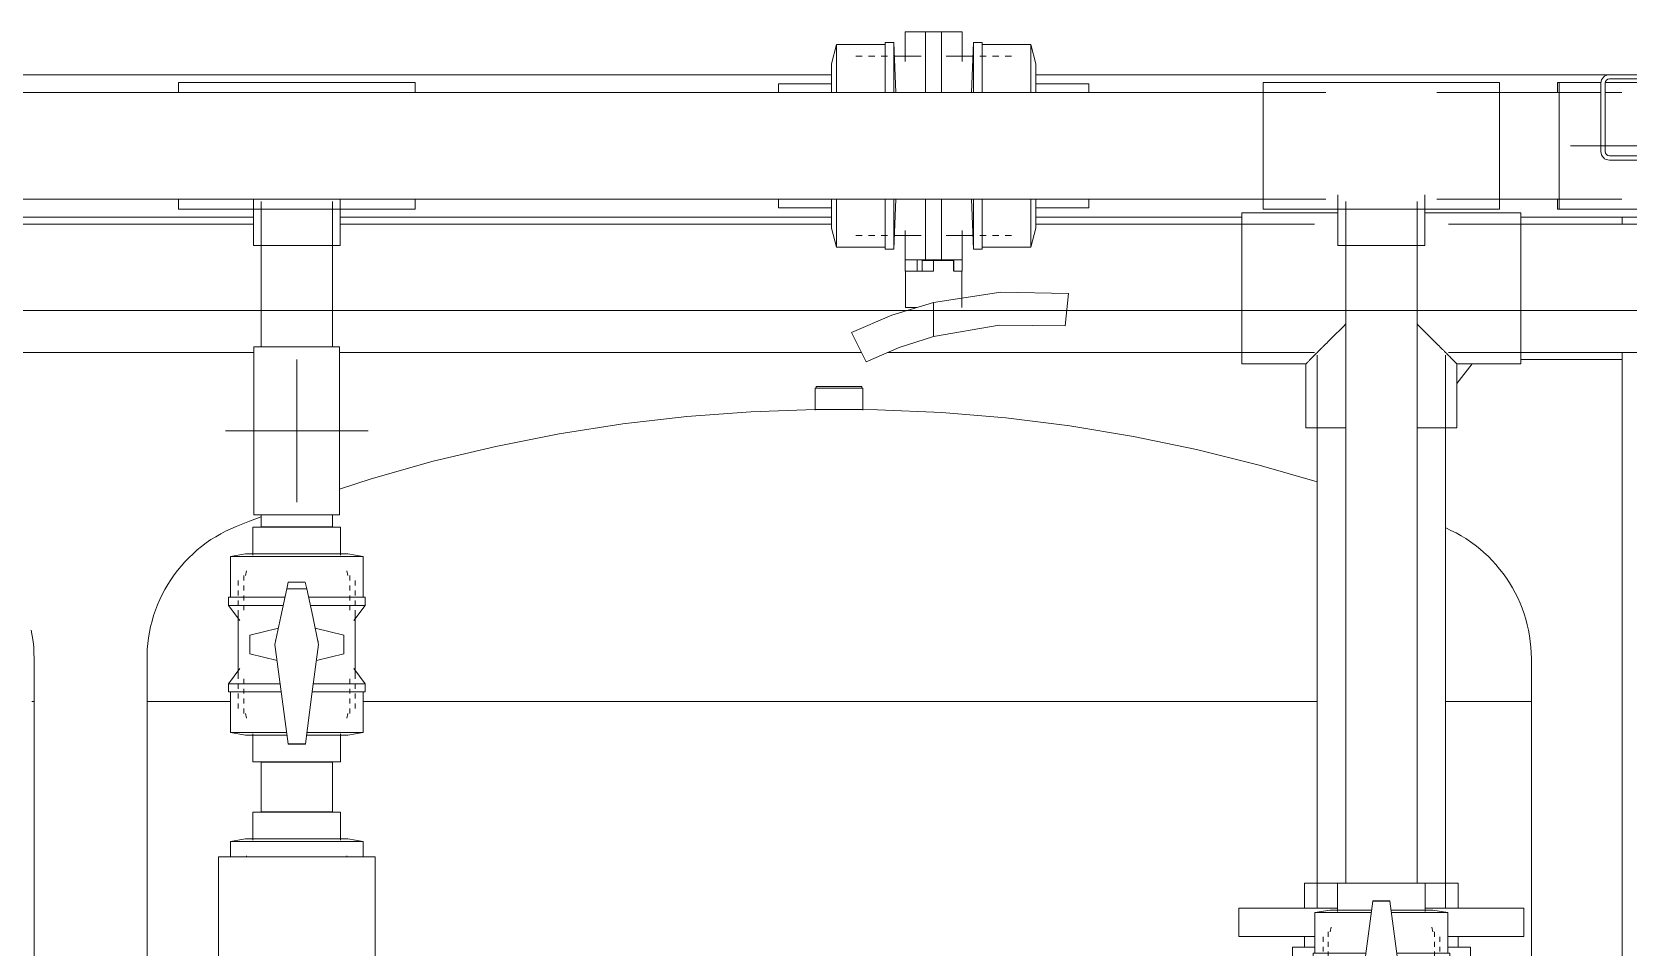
# Model space of a CAD drawing. Header units: millimetres. Extents: x -4001 to 3774, y -595 to 3523.
# Drawn here: x -2450 to -1329, y 2338 to 2980 of the extents above; entities that cross this region are included whole.
import ezdxf

# ---------------------------------------------------------------- set-up
doc = ezdxf.new("R2010")
doc.units = ezdxf.units.MM
for name, color, linetype, lineweight in [('A-_ANOTSYBL_E', 7, 'Continuous', 9), ('A_--------_E-', 8, 'Continuous', 9), ('M-_EQPT----_E', 7, 'Continuous', 9), ('M-_WATR----_E', 5, 'Continuous', 9), ('S-_STRL----_A', 7, 'Continuous', 9)]:
    doc.layers.add(name, color=color, linetype=linetype, lineweight=lineweight)

# ---------------------------------------------------------------- blocks, each defined once
blk = doc.blocks.new('PNS-0100 MAIN FRAME - ASY PNS-0100 MAIN FRAME_iam-651195-Разрез 3')
at = {"layer": 'A_--------_E-'}
for p, q in [((-1888.4, 2950), (-3533.2, 2950)), ((-1342.1, 2950), (-1744.8, 2950)), ((-2456.1, 2850), (-2294.2, 2850)), ((-2233.2, 2850), (-1888.4, 2850)), ((-1744.8, 2850), (-1600.2, 2850)), ((-1404.2, 2850), (-1264.5, 2850)), ((-1333.2, 2850), (-1333.2, 2845)), ((-1333.2, 2850), (-1327.2, 2850)), ((-1449.2, 2733.1), (-1438.5, 2747)), ((-1333.2, 2750), (-1404.2, 2750)), ((-1333.2, 2755), (-1333.2, 325.1))]:
    blk.add_line(p, q, dxfattribs=at)
at = {"layer": 'S-_STRL----_A'}
for p, q in [((-1294.1, 2950), (-1342.1, 2950)), ((-1348.1, 2944), (-1348.1, 2896)), ((-1345.1, 2896), (-1345.1, 2944)), ((-1342.1, 2947), (-1294.1, 2947)), ((-1294.1, 2893), (-1342.1, 2893)), ((-1342.1, 2890), (-1294.1, 2890))]:
    blk.add_line(p, q, dxfattribs=at)
for centre, radius, start, end in [((-1342.1, 2944), 6, 90, 180), ((-1342.1, 2944), 3, 90, 180), ((-1342.1, 2896), 6, 180, 270), ((-1342.1, 2896), 3, 180, 270)]:
    blk.add_arc(centre, radius, start, end, dxfattribs=at)
blk = doc.blocks.new('PNS-0100 MAIN FRAME - Standard-550811-Разрез 3')
blk.add_blockref('PNS-0100 MAIN FRAME - ASY PNS-0100 MAIN FRAME_iam-651195-Разрез 3', (0, 0))
blk = doc.blocks.new('PNS-Filter column D1000 _Left side_ - ASY PNS-Filter column D1000_iam-892261-Разрез 3')
at = {"layer": 'A_--------_E-'}
for p, q in [((-2448.2, 2540.1), (-2448.2, 2510.1)), ((-2449.7, 2510.1), (-2448.2, 2510.1)), ((-2448.2, 2510.1), (-2448.2, 1014.4)), ((-2448.2, 1014.4), (-2448.2, 2510.1))]:
    blk.add_line(p, q, dxfattribs=at)
at = {"layer": 'A_--------_E-', "flags": 128}
blk.add_lwpolyline([(-2448.2, 2540.1), (-2448.3, 2544.1), (-2448.5, 2548.1), (-2448.9, 2552.1), (-2449.5, 2556.1), (-2450.2, 2560)], dxfattribs=at)
blk = doc.blocks.new('PNS-Filter column D1000 _Left side_ - Standard-896179-Разрез 3')
blk.add_blockref('PNS-Filter column D1000 _Left side_ - ASY PNS-Filter column D1000_iam-892261-Разрез 3', (0, 0))
blk = doc.blocks.new('PNS-Filter column D1000 _Left side_ - ASY PNS-Filter column D1000_iam-V2-Разрез 3')
at = {"layer": 'A_--------_E-'}
for p, q in [((-1899.7, 2714.6), (-1899.7, 2730)), ((-1899.7, 2730), (-1882.9, 2730)), ((-1882.9, 2730), (-1866.2, 2730)), ((-1866.2, 2730), (-1866.2, 2714.6)), ((-1882.9, 2715), (-1899.7, 2715)), ((-1866.2, 2715), (-1882.9, 2715)), ((-2368.9, 2510.1), (-2368.9, 2540.1)), ((-1396.9, 2540.1), (-1396.9, 2510.1)), ((-2368.9, 610.1), (-2368.9, 2510.1)), ((-2368.9, 2510.1), (-2367.4, 2510.1)), ((-2368.9, 2510.1), (-2368.9, 2510.1)), ((-2367.3, 2510.1), (-2366, 2510.1)), ((-2366, 2510.1), (-2362.7, 2510.1)), ((-2362.6, 2510.1), (-2360, 2510.1)), ((-2360, 2510.1), (-2355.1, 2510.1)), ((-2355.1, 2510.1), (-2350.8, 2510.1)), ((-2350.8, 2510.1), (-2344.5, 2510.1)), ((-2344.5, 2510.1), (-2338.8, 2510.1)), ((-2338.8, 2510.1), (-2330.9, 2510.1)), ((-2330.9, 2510.1), (-2323.8, 2510.1)), ((-2323.8, 2510.1), (-2314.5, 2510.1)), ((-2314.5, 2510.1), (-2310.5, 2510.1)), ((-2217.1, 2510.1), (-2209.6, 2510.1)), ((-2209.6, 2510.1), (-2194.3, 2510.1)), ((-2194.3, 2510.1), (-2179.9, 2510.1)), ((-2179.9, 2510.1), (-2163.6, 2510.1)), ((-2163.6, 2510.1), (-2148.3, 2510.1)), ((-2148.3, 2510.1), (-2131.2, 2510.1)), ((-2131.2, 2510.1), (-2115.1, 2510.1)), ((-2115.1, 2510.1), (-2097, 2510.1)), ((-2097.2, 2510.1), (-2080.4, 2510.1)), ((-2080.4, 2510.1), (-2061.9, 2510.1)), ((-2061.9, 2510.1), (-2044.5, 2510.1)), ((-2044.5, 2510.1), (-2025.4, 2510.1)), ((-2025.4, 2510.1), (-2007.5, 2510.1)), ((-2007.5, 2510.1), (-1988, 2510.1)), ((-1988, 2510.1), (-1969.8, 2510.1)), ((-1969.8, 2510.1), (-1949.9, 2510.1)), ((-1949.9, 2510.1), (-1931.5, 2510.1)), ((-1931.5, 2510.1), (-1911.5, 2510.1)), ((-1911.5, 2510.1), (-1892.9, 2510.1)), ((-1892.9, 2510.1), (-1882.9, 2510.1)), ((-1882.9, 2510.1), (-1872.8, 2510.1)), ((-1872.8, 2510.1), (-1854.2, 2510.1)), ((-1854.2, 2510.1), (-1834.2, 2510.1)), ((-1834.2, 2510.1), (-1815.7, 2510.1)), ((-1815.7, 2510.1), (-1795.9, 2510.1)), ((-1795.9, 2510.1), (-1777.7, 2510.1)), ((-1777.7, 2510.1), (-1758.2, 2510.1)), ((-1758.2, 2510.1), (-1740.3, 2510.1)), ((-1740.3, 2510.1), (-1721.2, 2510.1)), ((-1721.2, 2510.1), (-1703.8, 2510.1)), ((-1703.8, 2510.1), (-1685.3, 2510.1)), ((-1685.3, 2510.1), (-1668.5, 2510.1)), ((-1669.2, 2510.1), (-1650.6, 2510.1)), ((-1650.6, 2510.1), (-1634.5, 2510.1)), ((-1634.5, 2510.1), (-1617.3, 2510.1)), ((-1617.3, 2510.1), (-1602.1, 2510.1)), ((-1602.1, 2510.1), (-1585.8, 2510.1)), ((-1585.8, 2510.1), (-1571.4, 2510.1)), ((-1571.4, 2510.1), (-1556.1, 2510.1)), ((-1556.1, 2510.1), (-1547.2, 2510.1)), ((-1457, 2510.1), (-1451.3, 2510.1)), ((-1451.3, 2510.1), (-1442, 2510.1)), ((-1442, 2510.1), (-1434.9, 2510.1)), ((-1434.9, 2510.1), (-1427, 2510.1)), ((-1427, 2510.1), (-1421.3, 2510.1)), ((-1421.3, 2510.1), (-1414.9, 2510.1)), ((-1414.9, 2510.1), (-1410.7, 2510.1)), ((-1410.7, 2510.1), (-1405.8, 2510.1)), ((-1405.8, 2510.1), (-1403.2, 2510.1)), ((-1403.2, 2510.1), (-1399.7, 2510.1)), ((-1399.7, 2510.1), (-1398.5, 2510.1)), ((-1398.4, 2510.1), (-1396.9, 2510.1)), ((-1396.9, 2510.1), (-1396.9, 1014.2)), ((-1396.9, 1014.2), (-1396.9, 2510.1))]:
    blk.add_line(p, q, dxfattribs=at)
at = {"layer": 'A_--------_E-', "flags": 128}
for points in [[(-1899.7, 2715), (-1944.9, 2713.4), (-1990, 2710), (-2034.9, 2704.9), (-2079.6, 2697.9), (-2124, 2689.1), (-2168, 2678.6), (-2211.5, 2666.3), (-2233.7, 2659.1)], [(-1547.2, 2664.1), (-1588.1, 2676), (-1632, 2686.9), (-1676.2, 2696.1), (-1720.9, 2703.4), (-1765.8, 2709), (-1810.8, 2712.8), (-1856, 2714.8), (-1866.2, 2715)], [(-2288.7, 2639.7), (-2296.9, 2636.6), (-2306.4, 2632.8)], [(-2306.4, 2632.8), (-2310.1, 2631.3), (-2313.7, 2629.6), (-2317.2, 2627.7), (-2320.7, 2625.7), (-2324.1, 2623.6), (-2327.4, 2621.3), (-2330.6, 2618.9), (-2333.7, 2616.4), (-2336.6, 2613.7), (-2339.5, 2610.9), (-2342.3, 2608.1), (-2345, 2605.1), (-2347.5, 2602), (-2349.9, 2598.8), (-2352.2, 2595.5), (-2354.3, 2592.1), (-2356.4, 2588.7), (-2358.2, 2585.1), (-2360, 2581.5), (-2361.5, 2577.9), (-2363, 2574.1), (-2364.3, 2570.3), (-2365.4, 2566.5), (-2366.4, 2562.6), (-2367.2, 2558.7), (-2367.9, 2554.8), (-2368.4, 2550.8), (-2368.7, 2546.8), (-2368.9, 2542.8), (-2368.9, 2540.1)], [(-1396.9, 2540.1), (-1397, 2544.1), (-1397.3, 2548.1), (-1397.7, 2552.1), (-1398.2, 2556.1), (-1398.9, 2560), (-1399.8, 2563.9), (-1400.8, 2567.8), (-1402, 2571.6), (-1403.3, 2575.4), (-1404.8, 2579.1), (-1406.5, 2582.7), (-1408.2, 2586.3), (-1410.2, 2589.8), (-1412.2, 2593.2), (-1414.4, 2596.6), (-1416.7, 2599.8), (-1419.2, 2603), (-1421.8, 2606.1), (-1424.5, 2609), (-1427.3, 2611.9), (-1430.2, 2614.6), (-1433.2, 2617.2), (-1436.4, 2619.7), (-1439.6, 2622), (-1442.9, 2624.3), (-1446.3, 2626.4), (-1449.8, 2628.3), (-1453.4, 2630.1), (-1457, 2631.8)]]:
    blk.add_lwpolyline(points, dxfattribs=at)
blk = doc.blocks.new('PNS-Filter column D1000 _Left side_ - Standard-V3-Разрез 3')
at = {"layer": 'M-_EQPT----_E'}
for p, q in [((-1899, 2731), (-1899, 2730)), ((-1883, 2731), (-1899, 2731)), ((-1867, 2731), (-1883, 2731)), ((-1867, 2730), (-1867, 2731))]:
    blk.add_line(p, q, dxfattribs=at)
blk.add_blockref('PNS-Filter column D1000 _Left side_ - ASY PNS-Filter column D1000_iam-V2-Разрез 3', (0, 0))
blk = doc.blocks.new('COMER_TE40_U-PVC тройник равнопроходный - DN16 - DN315 _Grey_-V53-Разрез 3')
at = {"layer": 'M-_WATR----_E', "color": 140, "lineweight": 20}
for p, q in [((-1532.7, 2853), (-1600.2, 2853)), ((-1600.2, 2853), (-1600.2, 2747)), ((-1404.2, 2853), (-1471.7, 2853)), ((-1404.2, 2747), (-1404.2, 2853)), ((-1600.2, 2747), (-1555.2, 2747)), ((-1555.2, 2747), (-1555.2, 2702)), ((-1449.2, 2747), (-1404.2, 2747)), ((-1449.2, 2702), (-1449.2, 2747))]:
    blk.add_line(p, q, dxfattribs=at)
for major_axis, start_param, end_param in [((53, 0), 3.141593, 4.219512), ((-53, 0), 2.063674, 3.141593)]:
    blk.add_ellipse((-1502.2, 2702), major_axis=major_axis, ratio=0.000025, start_param=start_param, end_param=end_param, dxfattribs=at)
for points, knots in [([(-1555.2, 2747), (-1555.2, 2747), (-1554.6, 2747.6), (-1552.9, 2749.3), (-1551.7, 2750.5), (-1550.7, 2751.5), (-1549.7, 2752.6), (-1548.5, 2753.8), (-1547.2, 2755), (-1545.8, 2756.4), (-1544.4, 2757.8), (-1542.4, 2759.8), (-1537.1, 2765.1), (-1531.7, 2770.5), (-1527.2, 2775)], [0, 0, 0, 0, 0.1111111, 0.1666667, 0.1944444, 0.2222222, 0.25, 0.2777778, 0.3055556, 0.3333333, 0.3611111, 0.3888889, 0.4444444, 0.642536, 0.642536, 0.642536, 0.642536]), ([(-1477.2, 2775), (-1475.2, 2773), (-1472.1, 2769.9), (-1468, 2765.8), (-1464.6, 2762.4), (-1462, 2759.8), (-1460, 2757.8), (-1458.6, 2756.4), (-1457.2, 2755), (-1456, 2753.8), (-1454.8, 2752.6), (-1453.7, 2751.5), (-1452.7, 2750.5), (-1451.5, 2749.3), (-1449.8, 2747.6), (-1449.2, 2747), (-1449.2, 2747)], [0.357464, 0.357464, 0.357464, 0.357464, 0.4444444, 0.5, 0.5555556, 0.6111111, 0.6388889, 0.6666667, 0.6944444, 0.7222222, 0.75, 0.7777778, 0.8055556, 0.8333333, 0.8888889, 1, 1, 1, 1])]:
    blk.add_open_spline(points, degree=3, knots=knots, dxfattribs=at)
blk = doc.blocks.new('COMER_ST10_U-PVC бурт под фланец с гладкой поверхностью red - DN20 - DN225-V61-Разрез 3')
at = {"layer": 'M-_WATR----_E', "lineweight": 20}
for p, q in [((-1556.2, 2382.5), (-1556.2, 2365)), ((-1448.2, 2365), (-1448.2, 2382.5)), ((-1556.2, 2345), (-1556.2, 2337.5)), ((-1448.2, 2337.5), (-1448.2, 2345)), ((-1564.7, 2337.5), (-1564.7, 2326.5)), ((-1439.7, 2326.5), (-1439.7, 2337.5))]:
    blk.add_line(p, q, dxfattribs=at)
for centre, major_axis, start_param, end_param in [((-1502.2, 2382.5), (-54, 0), 0, 1.087401), ((-1502.2, 2382.5), (54, 0), 5.195784, 6.283185), ((-1502.2, 2337.5), (-62.5, 0), 0, 0.720667), ((-1502.2, 2337.5), (62.5, 0), 5.562518, 6.283185), ((-1502.2, 2326.5), (62.5, 0), 3.141593, 3.846122), ((-1502.2, 2326.5), (-62.5, 0), 2.437063, 3.141593)]:
    blk.add_ellipse(centre, major_axis=major_axis, ratio=0.000025, start_param=start_param, end_param=end_param, dxfattribs=at)
blk = doc.blocks.new('COMER_BR00_U-PVC свободный фланец red - DN15 - DN200-V63-Разрез 3')
at = {"layer": 'M-_WATR----_E', "lineweight": 20}
for p, q in [((-1602.2, 2365), (-1602.2, 2345)), ((-1402.2, 2345), (-1402.2, 2365))]:
    blk.add_line(p, q, dxfattribs=at)
for centre, start_param, end_param in [((-1502.2, 2365), 3.141593, 4.397204), ((-1502.2, 2365), 5.027574, 6.283185), ((-1502.2, 2345), 3.141593, 4.225154), ((-1502.2, 2345), 5.199624, 6.283185)]:
    blk.add_ellipse(centre, major_axis=(100, 0), ratio=0.000025, start_param=start_param, end_param=end_param, dxfattribs=at)
blk = doc.blocks.new('Тройник клеевой - d 20-315 мм-V72-Разрез 3')
at = {"layer": 'M-_WATR----_E', "color": 136, "lineweight": 20}
for p, q in [((-2302.7, 2944.5), (-2346.7, 2944.5)), ((-2346.7, 2944.5), (-2346.7, 2937.7)), ((-2263.7, 2944.5), (-2302.7, 2944.5)), ((-2224.7, 2944.5), (-2263.7, 2944.5)), ((-2180.7, 2944.5), (-2224.7, 2944.5)), ((-2180.7, 2937.7), (-2180.7, 2944.5)), ((-2346.7, 2862.3), (-2346.7, 2855.5)), ((-2294.2, 2862.5), (-2294.2, 2861)), ((-2294.2, 2861), (-2294.2, 2830)), ((-2233.2, 2861), (-2233.2, 2862.5)), ((-2233.2, 2830), (-2233.2, 2861)), ((-2180.7, 2855.5), (-2180.7, 2862.3)), ((-2346.7, 2855.5), (-2302.7, 2855.5)), ((-2302.7, 2855.5), (-2263.7, 2855.5)), ((-2263.7, 2855.5), (-2224.7, 2855.5)), ((-2224.7, 2855.5), (-2180.7, 2855.5)), ((-2294.2, 2830), (-2233.2, 2830))]:
    blk.add_line(p, q, dxfattribs=at)
blk = doc.blocks.new('COMER_EL50_U-PVC отвод 90 - DN16-DN315 _Grey_-V70-Разрез 3')
at = {"layer": 'M-_WATR----_E', "color": 136, "lineweight": 20}
for p, q in [((-3345, 2759), (-3345, 2730.8)), ((-3315, 2759), (-3345, 2759)), ((-3285, 2759), (-3315, 2759)), ((-3285, 2730.8), (-3285, 2759))]:
    blk.add_line(p, q, dxfattribs=at)
at = {"layer": 'M-_WATR----_E', "color": 136, "lineweight": 20, "flags": 128}
for points in [[(-3345, 2730.8), (-3345, 2729.6), (-3345, 2728.3), (-3345, 2727.1), (-3345, 2725.9), (-3345, 2724.7), (-3345, 2723.5), (-3345, 2722.3), (-3345, 2721.1), (-3345, 2720), (-3345, 2718.8), (-3345, 2717.7), (-3345, 2716.6), (-3345, 2715.5), (-3345, 2714.4), (-3345, 2713.4), (-3345, 2712.4), (-3345, 2711.4), (-3345, 2710.5), (-3345, 2709.6), (-3345, 2708.7), (-3345, 2707.9), (-3345, 2707.1), (-3345, 2706.3), (-3345, 2705.6), (-3345, 2704.9), (-3345, 2704.2), (-3345, 2703.6), (-3345, 2703.1), (-3345, 2702.6), (-3345, 2702.1), (-3345, 2701.7), (-3345, 2701.3), (-3345, 2701), (-3345, 2700.7), (-3345, 2700.4), (-3345, 2700.3), (-3345, 2700.1), (-3345, 2700), (-3345, 2700), (-3345, 2700)], [(-3285, 2700), (-3285, 2700), (-3285, 2700.1), (-3285, 2700.2), (-3285, 2700.4), (-3285, 2700.6), (-3285, 2700.9), (-3285, 2701.2), (-3285, 2701.6), (-3285, 2702), (-3285, 2702.4), (-3285, 2702.9), (-3285, 2703.5), (-3285, 2704.1), (-3285, 2704.7), (-3285, 2705.4), (-3285, 2706.1), (-3285, 2706.9), (-3285, 2707.6), (-3285, 2708.5), (-3285, 2709.3), (-3285, 2710.2), (-3285, 2711.2), (-3285, 2712.1), (-3285, 2713.1), (-3285, 2714.2), (-3285, 2715.2), (-3285, 2716.3), (-3285, 2717.4), (-3285, 2718.5), (-3285, 2719.6), (-3285, 2720.8), (-3285, 2722), (-3285, 2723.2), (-3285, 2724.4), (-3285, 2725.6), (-3285, 2726.8), (-3285, 2728), (-3285, 2729.2), (-3285, 2730.5), (-3285, 2730.8)]]:
    blk.add_lwpolyline(points, dxfattribs=at)
blk = doc.blocks.new('COMER_EL50_U-PVC отвод 90 - DN16-DN315 _Grey_-V71-Разрез 3')
at = {"layer": 'M-_WATR----_E', "color": 136, "lineweight": 20}
for p, q in [((-3345, 2669.2), (-3345, 2641)), ((-3285, 2641), (-3285, 2669.2)), ((-3345, 2641), (-3315, 2641)), ((-3315, 2641), (-3285, 2641))]:
    blk.add_line(p, q, dxfattribs=at)
at = {"layer": 'M-_WATR----_E', "color": 136, "lineweight": 20, "flags": 128}
for points in [[(-3345, 2669.2), (-3345, 2670.4), (-3345, 2671.7), (-3345, 2672.9), (-3345, 2674.1), (-3345, 2675.3), (-3345, 2676.5), (-3345, 2677.7), (-3345, 2678.9), (-3345, 2680.1), (-3345, 2681.2), (-3345, 2682.3), (-3345, 2683.4), (-3345, 2684.5), (-3345, 2685.6), (-3345, 2686.6), (-3345, 2687.6), (-3345, 2688.6), (-3345, 2689.5), (-3345, 2690.4), (-3345, 2691.3), (-3345, 2692.1), (-3345, 2692.9), (-3345, 2693.7), (-3345, 2694.4), (-3345, 2695.1), (-3345, 2695.8), (-3345, 2696.4), (-3345, 2696.9), (-3345, 2697.4), (-3345, 2697.9), (-3345, 2698.3), (-3345, 2698.7), (-3345, 2699), (-3345, 2699.3), (-3345, 2699.6), (-3345, 2699.7), (-3345, 2699.9), (-3345, 2700)], [(-3285, 2699.9), (-3285, 2699.8), (-3285, 2699.6), (-3285, 2699.4), (-3285, 2699.1), (-3285, 2698.8), (-3285, 2698.4), (-3285, 2698), (-3285, 2697.6), (-3285, 2697.1), (-3285, 2696.5), (-3285, 2695.9), (-3285, 2695.3), (-3285, 2694.6), (-3285, 2693.9), (-3285, 2693.1), (-3285, 2692.4), (-3285, 2691.5), (-3285, 2690.7), (-3285, 2689.8), (-3285, 2688.8), (-3285, 2687.9), (-3285, 2686.9), (-3285, 2685.8), (-3285, 2684.8), (-3285, 2683.7), (-3285, 2682.6), (-3285, 2681.5), (-3285, 2680.4), (-3285, 2679.2), (-3285, 2678), (-3285, 2676.8), (-3285, 2675.6), (-3285, 2674.4), (-3285, 2673.2), (-3285, 2672), (-3285, 2670.8), (-3285, 2669.5), (-3285, 2669.2)]]:
    blk.add_lwpolyline(points, dxfattribs=at)
blk = doc.blocks.new('COMER_industrial series - BVI10050-V73-Разрез 3')
at = {"layer": 'M-_WATR----_E', "color": 136, "lineweight": 20}
for p, q in [((-3345.8, 2632.4), (-3345.8, 2612.7)), ((-3345.8, 2632.4), (-3284.2, 2632.4)), ((-3284.2, 2612.7), (-3284.2, 2632.4)), ((-3351, 2613.6), (-3361.6, 2611.8)), ((-3361.6, 2611.8), (-3361.6, 2583.3)), ((-3268.3, 2611.8), (-3361.6, 2611.8)), ((-3279, 2613.6), (-3351, 2613.6)), ((-3268.3, 2611.8), (-3279, 2613.6)), ((-3268.3, 2583.3), (-3268.3, 2611.8)), ((-3350.2, 2601.7), (-3351, 2598.4)), ((-3279, 2598.4), (-3279.7, 2601.7)), ((-3356, 2594.9), (-3356, 2591.4)), ((-3352.2, 2598.4), (-3352.2, 2594.9)), ((-3352.2, 2591.4), (-3352.2, 2587.9)), ((-3322, 2589), (-3321, 2593.8)), ((-3322, 2589), (-3307.9, 2589)), ((-3309, 2593.8), (-3321, 2593.8)), ((-3309, 2593.8), (-3307.9, 2589)), ((-3277.7, 2594.9), (-3277.7, 2598.4)), ((-3277.7, 2587.9), (-3277.7, 2591.4)), ((-3274, 2591.4), (-3274, 2594.9)), ((-3363, 2583.3), (-3363, 2577.5)), ((-3323.2, 2583.3), (-3363, 2583.3)), ((-3356, 2587.9), (-3356, 2584.5)), ((-3356, 2581), (-3356, 2577.5)), ((-3352.2, 2584.5), (-3352.2, 2581)), ((-3267, 2583.3), (-3306.7, 2583.3)), ((-3277.7, 2581), (-3277.7, 2584.5)), ((-3274, 2584.5), (-3274, 2587.9)), ((-3274, 2577.5), (-3274, 2581)), ((-3267, 2577.5), (-3267, 2583.3)), ((-3363, 2577.5), (-3355, 2566.8)), ((-3324.5, 2577.5), (-3363, 2577.5)), ((-3356, 2574), (-3356, 2526)), ((-3352.2, 2577.5), (-3352.2, 2574)), ((-3267, 2577.5), (-3305.5, 2577.5)), ((-3277.7, 2574), (-3277.7, 2577.5)), ((-3275, 2566.8), (-3267, 2577.5)), ((-3274, 2526), (-3274, 2574)), ((-3327.9, 2561.5), (-3348, 2556.6)), ((-3348, 2556.6), (-3348, 2543.4)), ((-3282, 2556.6), (-3302, 2561.5)), ((-3282, 2543.4), (-3282, 2556.6)), ((-3355, 2533.2), (-3363, 2522.5)), ((-3348, 2543.4), (-3328.8, 2538.8)), ((-3301.1, 2538.8), (-3282, 2543.4)), ((-3267, 2522.5), (-3275, 2533.2)), ((-3363, 2522.5), (-3363, 2516.7)), ((-3363, 2522.5), (-3326.7, 2522.5)), ((-3356, 2522.5), (-3356, 2519)), ((-3352.2, 2526), (-3352.2, 2522.5)), ((-3303.2, 2522.5), (-3267, 2522.5)), ((-3277.7, 2522.5), (-3277.7, 2526)), ((-3274, 2519), (-3274, 2522.5)), ((-3267, 2516.7), (-3267, 2522.5)), ((-3363, 2516.7), (-3325.9, 2516.7)), ((-3361.6, 2516.7), (-3361.6, 2488.2)), ((-3356, 2515.5), (-3356, 2512.1)), ((-3352.2, 2519), (-3352.2, 2515.5)), ((-3352.2, 2512.1), (-3352.2, 2508.6)), ((-3304, 2516.7), (-3267, 2516.7)), ((-3277.7, 2515.5), (-3277.7, 2519)), ((-3277.7, 2508.6), (-3277.7, 2512.1)), ((-3274, 2512.1), (-3274, 2515.5)), ((-3268.3, 2488.2), (-3268.3, 2516.7)), ((-3356, 2508.6), (-3356, 2505.1)), ((-3352.2, 2505.1), (-3352.2, 2501.6)), ((-3351, 2501.6), (-3350.2, 2498.3)), ((-3279.7, 2498.3), (-3279, 2501.6)), ((-3277.7, 2501.6), (-3277.7, 2505.1)), ((-3274, 2505.1), (-3274, 2508.6)), ((-3361.6, 2488.2), (-3351, 2486.4)), ((-3361.6, 2488.2), (-3322.1, 2488.2)), ((-3307.8, 2488.2), (-3268.3, 2488.2)), ((-3279, 2486.4), (-3268.3, 2488.2)), ((-3351, 2486.4), (-3321.8, 2486.4)), ((-3345.8, 2487.3), (-3345.8, 2467.6)), ((-3321, 2480), (-3321, 2480.2)), ((-3308.9, 2480.2), (-3321, 2480.2)), ((-3321, 2480), (-3309, 2480)), ((-3308.9, 2480.2), (-3309, 2480)), ((-3308.1, 2486.4), (-3279, 2486.4)), ((-3284.2, 2467.6), (-3284.2, 2487.3)), ((-3284.2, 2467.6), (-3345.8, 2467.6))]:
    blk.add_line(p, q, dxfattribs=at)
at = {"layer": 'M-_WATR----_E', "color": 136, "lineweight": 20, "flags": 128}
for points in [[(-3330.3, 2550), (-3326.1, 2569.6), (-3322, 2589)], [(-3307.9, 2589), (-3303.8, 2569.6), (-3299.6, 2550)], [(-3321, 2480.2), (-3325.6, 2515.2), (-3330.3, 2550)], [(-3299.6, 2550), (-3304.3, 2515.2), (-3308.9, 2480.2)]]:
    blk.add_lwpolyline(points, dxfattribs=at)
at = {"layer": 'M-_WATR----_E', "color": 136, "lineweight": 20}
for start, end in [(162.5293, 170.6489), (9.3511, 17.4707), (7.568, 14.03)]:
    blk.add_arc((-3315, 2550), 15.1, start, end, dxfattribs=at)
blk = doc.blocks.new('COMER_industrial series - BVI10-EL050-V74-Разрез 3')
at = {"layer": 'M-_WATR----_E', "color": 136, "lineweight": 20}
for p, q in [((-3345.8, 2432.4), (-3345.8, 2412.7)), ((-3345.8, 2432.4), (-3284.2, 2432.4)), ((-3284.2, 2412.7), (-3284.2, 2432.4)), ((-3351, 2413.6), (-3361.6, 2411.8)), ((-3361.6, 2411.8), (-3361.6, 2401)), ((-3268.3, 2411.8), (-3361.6, 2411.8)), ((-3279, 2413.6), (-3351, 2413.6)), ((-3268.3, 2411.8), (-3279, 2413.6)), ((-3268.3, 2401), (-3268.3, 2411.8)), ((-3369.9, 2401), (-3369.9, 2220)), ((-3260, 2401), (-3369.9, 2401)), ((-3350.2, 2401.7), (-3350.4, 2401)), ((-3279.5, 2401), (-3279.7, 2401.7)), ((-3260, 2220), (-3260, 2401)), ((-3369.9, 2220), (-3260, 2220))]:
    blk.add_line(p, q, dxfattribs=at)
blk = doc.blocks.new('COMER_industrial series - BVI10050-V87-Разрез 3')
at = {"layer": 'M-_WATR----_E', "color": 142, "lineweight": 20}
for p, q in [((-1533, 2382.4), (-1533, 2362.7)), ((-1533, 2382.4), (-1471.4, 2382.4)), ((-1471.4, 2362.7), (-1471.4, 2382.4)), ((-1508.2, 2369.8), (-1508.2, 2370)), ((-1496.2, 2370), (-1508.2, 2370)), ((-1508.2, 2369.8), (-1496.2, 2369.8)), ((-1496.2, 2370), (-1496.2, 2369.8)), ((-1538.2, 2363.6), (-1548.9, 2361.8)), ((-1548.9, 2361.8), (-1548.9, 2333.3)), ((-1509.3, 2361.8), (-1548.9, 2361.8)), ((-1509.1, 2363.6), (-1538.2, 2363.6)), ((-1466.2, 2363.6), (-1495.3, 2363.6)), ((-1455.6, 2361.8), (-1495.1, 2361.8)), ((-1455.6, 2361.8), (-1466.2, 2363.6)), ((-1455.6, 2333.3), (-1455.6, 2361.8)), ((-1543.2, 2344.9), (-1543.2, 2341.4)), ((-1539.5, 2348.4), (-1539.5, 2344.9)), ((-1537.5, 2351.7), (-1538.2, 2348.4)), ((-1466.2, 2348.4), (-1466.9, 2351.7)), ((-1465, 2344.9), (-1465, 2348.4)), ((-1461.2, 2341.4), (-1461.2, 2344.9)), ((-1550.2, 2333.3), (-1550.2, 2327.5)), ((-1513.1, 2333.3), (-1550.2, 2333.3)), ((-1543.2, 2337.9), (-1543.2, 2334.5)), ((-1539.5, 2341.4), (-1539.5, 2337.9)), ((-1539.5, 2334.5), (-1539.5, 2331)), ((-1454.2, 2333.3), (-1491.3, 2333.3)), ((-1465, 2337.9), (-1465, 2341.4)), ((-1465, 2331), (-1465, 2334.5)), ((-1461.2, 2334.5), (-1461.2, 2337.9)), ((-1454.2, 2327.5), (-1454.2, 2333.3)), ((-1550.2, 2327.5), (-1542.2, 2316.8)), ((-1513.9, 2327.5), (-1550.2, 2327.5)), ((-1543.2, 2331), (-1543.2, 2327.5)), ((-1543.2, 2324), (-1543.2, 2276)), ((-1539.5, 2327.5), (-1539.5, 2324)), ((-1454.2, 2327.5), (-1490.5, 2327.5)), ((-1465, 2324), (-1465, 2327.5)), ((-1462.2, 2316.8), (-1454.2, 2327.5)), ((-1461.2, 2327.5), (-1461.2, 2331)), ((-1461.2, 2276), (-1461.2, 2324)), ((-1516.1, 2311.2), (-1535.2, 2306.6)), ((-1469.2, 2306.6), (-1488.4, 2311.2)), ((-1535.2, 2306.6), (-1535.2, 2293.4)), ((-1469.2, 2293.4), (-1469.2, 2306.6)), ((-1535.2, 2293.4), (-1515.1, 2288.5)), ((-1489.3, 2288.5), (-1469.2, 2293.4)), ((-1542.2, 2283.2), (-1550.2, 2272.5)), ((-1539.5, 2276), (-1539.5, 2272.5)), ((-1465, 2272.5), (-1465, 2276)), ((-1454.2, 2272.5), (-1462.2, 2283.2)), ((-1550.2, 2272.5), (-1550.2, 2266.7)), ((-1550.2, 2272.5), (-1511.7, 2272.5)), ((-1550.2, 2266.7), (-1510.5, 2266.7)), ((-1548.9, 2266.7), (-1548.9, 2238.2)), ((-1543.2, 2272.5), (-1543.2, 2269)), ((-1543.2, 2265.5), (-1543.2, 2262.1)), ((-1539.5, 2269), (-1539.5, 2265.5)), ((-1493.9, 2266.7), (-1454.2, 2266.7)), ((-1492.7, 2272.5), (-1454.2, 2272.5)), ((-1465, 2265.5), (-1465, 2269)), ((-1461.2, 2269), (-1461.2, 2272.5)), ((-1461.2, 2262.1), (-1461.2, 2265.5)), ((-1455.6, 2238.2), (-1455.6, 2266.7)), ((-1454.2, 2266.7), (-1454.2, 2272.5)), ((-1543.2, 2258.6), (-1543.2, 2255.1)), ((-1539.5, 2262.1), (-1539.5, 2258.6)), ((-1539.5, 2255.1), (-1539.5, 2251.6)), ((-1508.2, 2256.2), (-1509.2, 2261)), ((-1495.2, 2261), (-1509.2, 2261)), ((-1508.2, 2256.2), (-1496.2, 2256.2)), ((-1495.2, 2261), (-1496.2, 2256.2)), ((-1465, 2258.6), (-1465, 2262.1)), ((-1465, 2251.6), (-1465, 2255.1)), ((-1461.2, 2255.1), (-1461.2, 2258.6)), ((-1538.2, 2251.6), (-1537.5, 2248.3)), ((-1466.9, 2248.3), (-1466.2, 2251.6)), ((-1548.9, 2238.2), (-1538.2, 2236.4)), ((-1548.9, 2238.2), (-1455.6, 2238.2)), ((-1538.2, 2236.4), (-1466.2, 2236.4)), ((-1533, 2237.3), (-1533, 2217.6)), ((-1471.4, 2217.6), (-1471.4, 2237.3)), ((-1466.2, 2236.4), (-1455.6, 2238.2)), ((-1471.4, 2217.6), (-1533, 2217.6))]:
    blk.add_line(p, q, dxfattribs=at)
at = {"layer": 'M-_WATR----_E', "color": 142, "lineweight": 20, "flags": 128}
for points in [[(-1517.6, 2300), (-1512.9, 2334.8), (-1508.2, 2369.8)], [(-1496.2, 2369.8), (-1491.5, 2334.8), (-1486.9, 2300)], [(-1509.2, 2261), (-1513.4, 2280.4), (-1517.6, 2300)], [(-1486.9, 2300), (-1491, 2280.4), (-1495.2, 2261)]]:
    blk.add_lwpolyline(points, dxfattribs=at)
at = {"layer": 'M-_WATR----_E', "color": 142, "lineweight": 20}
for radius, start, end in [(15.1, 187.568, 194.03), (15.2, 189.3511, 197.2047), (15.1, 342.7953, 350.6489)]:
    blk.add_arc((-1502.2, 2300), radius, start, end, dxfattribs=at)
blk = doc.blocks.new('Тройник клеевой - d 20-315 мм-V89-Разрез 3')
at = {"layer": 'M-_WATR----_E', "color": 142, "lineweight": 20}
for p, q in [((-1541.2, 2944.5), (-1585.2, 2944.5)), ((-1585.2, 2944.5), (-1585.2, 2855.5)), ((-1502.2, 2944.5), (-1541.2, 2944.5)), ((-1463.2, 2944.5), (-1502.2, 2944.5)), ((-1419.2, 2944.5), (-1463.2, 2944.5)), ((-1419.2, 2855.5), (-1419.2, 2944.5)), ((-1532.7, 2865.7), (-1532.7, 2861)), ((-1532.7, 2861), (-1532.7, 2830)), ((-1471.7, 2861), (-1471.7, 2865.7)), ((-1471.7, 2830), (-1471.7, 2861)), ((-1585.2, 2855.5), (-1541.2, 2855.5)), ((-1541.2, 2855.5), (-1502.2, 2855.5)), ((-1502.2, 2855.5), (-1463.2, 2855.5)), ((-1463.2, 2855.5), (-1419.2, 2855.5))]:
    blk.add_line(p, q, dxfattribs=at)
blk.add_ellipse((-1502.2, 2830), major_axis=(30.5, 0), ratio=0.000031, start_param=0, end_param=3.141593, dxfattribs=at)
blk = doc.blocks.new('Тройник клеевой - d 20-315 мм-953918-Разрез 3')
at = {"layer": 'M-_WATR----_E', "color": 142, "lineweight": 20}
for p, q in [((-1347.9, 2944.5), (-1377.5, 2944.5)), ((-1377.5, 2944.5), (-1377.5, 2900)), ((-1333.5, 2944.5), (-1344.9, 2944.5)), ((-1294.5, 2944.5), (-1333.5, 2944.5)), ((-1291.4, 2944.5), (-1294.5, 2944.5)), ((-1255.5, 2944.5), (-1288.4, 2944.5)), ((-1211.5, 2944.5), (-1255.5, 2944.5)), ((-1211.5, 2900), (-1211.5, 2944.5)), ((-1377.5, 2900), (-1377.5, 2855.5)), ((-1211.5, 2855.5), (-1211.5, 2900)), ((-1377.5, 2855.5), (-1333.5, 2855.5)), ((-1333.5, 2855.5), (-1294.5, 2855.5)), ((-1294.5, 2855.5), (-1255.5, 2855.5)), ((-1255.5, 2855.5), (-1211.5, 2855.5))]:
    blk.add_line(p, q, dxfattribs=at)
blk = doc.blocks.new('COMER_EL50_U-PVC отвод 90 - DN16-DN315 _Grey_-V92-Разрез 3')
at = {"layer": 'M-_WATR----_E', "color": 136, "lineweight": 20}
for p, q in [((-1377.5, 2944.5), (-1378.5, 2944.5)), ((-1378.5, 2944.5), (-1378.5, 2937.7)), ((-1378.5, 2862.3), (-1378.5, 2855.5)), ((-1378.5, 2855.5), (-1377.5, 2855.5))]:
    blk.add_line(p, q, dxfattribs=at)
blk = doc.blocks.new('COMER_industrial series - BVI10075-336251-Разрез 3')
at = {"layer": 'M-_WATR----_E', "color": 136, "lineweight": 20}
for p, q in [((-1884.8, 2971.1), (-1888.4, 2957.7)), ((-1850.6, 2971.1), (-1884.8, 2971.1)), ((-1884.8, 2971.1), (-1884.8, 2937.6)), ((-1844.6, 2972.5), (-1850.6, 2972.5)), ((-1850.6, 2972.5), (-1850.6, 2937.6)), ((-1843.2, 2937.5), (-1844.6, 2972.5)), ((-1844.6, 2972.5), (-1844.6, 2937.6)), ((-1836.7, 2980), (-1836.7, 2963)), ((-1836.6, 2980), (-1836.6, 2959.3)), ((-1833.9, 2980), (-1836.6, 2980)), ((-1833.8, 2980), (-1822.2, 2980)), ((-1822.2, 2980), (-1811, 2980)), ((-1822.2, 2980), (-1822.2, 2937.5)), ((-1811, 2980), (-1799.3, 2980)), ((-1811, 2937.5), (-1811, 2980)), ((-1796.6, 2980), (-1799.3, 2980)), ((-1796.6, 2959.3), (-1796.6, 2980)), ((-1796.5, 2980), (-1796.5, 2963)), ((-1788.6, 2972.5), (-1790, 2937.5)), ((-1782.6, 2972.5), (-1788.6, 2972.5)), ((-1788.6, 2937.6), (-1788.6, 2972.5)), ((-1782.6, 2937.6), (-1782.6, 2972.5)), ((-1748.4, 2971.1), (-1782.6, 2971.1)), ((-1744.8, 2957.7), (-1748.4, 2971.1)), ((-1748.4, 2937.6), (-1748.4, 2971.1)), ((-1866.7, 2963), (-1871.2, 2963)), ((-1857.9, 2963), (-1862.3, 2963)), ((-1849, 2963), (-1853.4, 2963)), ((-1825.4, 2963), (-1844.6, 2963)), ((-1788.6, 2963), (-1807.8, 2963)), ((-1779.7, 2963), (-1784.2, 2963)), ((-1770.9, 2963), (-1775.3, 2963)), ((-1762, 2963), (-1766.4, 2963)), ((-1888.4, 2957.7), (-1888.4, 2937.6)), ((-1744.8, 2937.6), (-1744.8, 2957.7)), ((-1888.4, 2943.5), (-1925.6, 2943.5)), ((-1925.6, 2937.7), (-1925.6, 2943.5)), ((-1707.6, 2943.5), (-1744.8, 2943.5)), ((-1707.6, 2943.5), (-1707.6, 2937.7)), ((-1925.6, 2856.5), (-1925.6, 2862.3)), ((-1888.4, 2862.4), (-1888.4, 2842.3)), ((-1884.8, 2862.4), (-1884.8, 2828.8)), ((-1850.6, 2862.4), (-1850.6, 2827.5)), ((-1844.6, 2827.5), (-1843.2, 2862.5)), ((-1844.6, 2862.4), (-1844.6, 2827.5)), ((-1822.2, 2862.5), (-1822.2, 2820)), ((-1811, 2820), (-1811, 2862.5)), ((-1790, 2862.5), (-1788.6, 2827.5)), ((-1788.6, 2827.5), (-1788.6, 2862.4)), ((-1782.6, 2827.5), (-1782.6, 2862.4)), ((-1748.4, 2828.8), (-1748.4, 2862.4)), ((-1744.8, 2842.3), (-1744.8, 2862.4)), ((-1707.6, 2862.3), (-1707.6, 2856.5)), ((-1925.6, 2856.5), (-1888.4, 2856.5)), ((-1744.8, 2856.5), (-1707.6, 2856.5)), ((-1888.4, 2842.3), (-1884.8, 2828.8)), ((-1871.2, 2837), (-1866.7, 2837)), ((-1862.3, 2837), (-1857.9, 2837)), ((-1853.4, 2837), (-1849, 2837)), ((-1844.6, 2837), (-1825.4, 2837)), ((-1836.7, 2837), (-1836.7, 2820)), ((-1836.6, 2840.7), (-1836.6, 2820)), ((-1807.8, 2837), (-1788.6, 2837)), ((-1796.6, 2820), (-1796.6, 2840.7)), ((-1796.5, 2837), (-1796.5, 2820)), ((-1784.2, 2837), (-1779.7, 2837)), ((-1775.3, 2837), (-1770.9, 2837)), ((-1766.4, 2837), (-1762, 2837)), ((-1748.4, 2828.8), (-1744.8, 2842.3)), ((-1884.8, 2828.8), (-1850.6, 2828.8)), ((-1850.6, 2827.5), (-1844.6, 2827.5)), ((-1788.6, 2827.5), (-1782.6, 2827.5)), ((-1782.6, 2828.8), (-1748.4, 2828.8)), ((-1836.6, 2820), (-1833.9, 2820)), ((-1836.6, 2812), (-1836.6, 2820)), ((-1822.2, 2820), (-1833.8, 2820)), ((-1828.1, 2820), (-1828.1, 2812)), ((-1824.7, 2820), (-1824.7, 2812)), ((-1824.7, 2819.5), (-1816.6, 2819.5)), ((-1811, 2820), (-1822.2, 2820)), ((-1802.6, 2819.5), (-1816.6, 2819.5)), ((-1816.6, 2819.5), (-1816.6, 2812)), ((-1799.3, 2820), (-1811, 2820)), ((-1808.5, 2820), (-1808.5, 2819.5)), ((-1802.6, 2812), (-1802.6, 2819.5)), ((-1802.4, 2820), (-1802.4, 2812)), ((-1799.3, 2820), (-1796.6, 2820)), ((-1796.6, 2820), (-1799.3, 2820)), ((-1796.6, 2812), (-1796.6, 2820)), ((-1796.6, 2812), (-1796.6, 2820)), ((-1836.4, 2812), (-1836.4, 2786.5)), ((-1816.6, 2812), (-1836.4, 2812)), ((-1802.4, 2812), (-1796.6, 2812)), ((-1796.8, 2786.5), (-1796.8, 2812)), ((-1724.2, 2773.6), (-1721.9, 2796.5)), ((-1836.4, 2786.5), (-1828.2, 2786.5)), ((-1816.6, 2766.2), (-1816.6, 2790)), ((-1874.2, 2769), (-1864, 2748.4))]:
    blk.add_line(p, q, dxfattribs=at)
at = {"layer": 'M-_WATR----_E', "color": 136, "lineweight": 20, "flags": 128}
for points in [[(-1721.9, 2796.5), (-1769.5, 2797.3), (-1816.6, 2790)], [(-1816.6, 2790), (-1846, 2781.1), (-1874.2, 2769)], [(-1816.6, 2766.2), (-1770.7, 2774.1), (-1724.2, 2773.6)], [(-1864, 2748.4), (-1840.7, 2758.5), (-1816.6, 2766.2)]]:
    blk.add_lwpolyline(points, dxfattribs=at)

msp = doc.modelspace()

# ---------------------------------------------------------------- linework, layer by layer
at = {"layer": 'A-_ANOTSYBL_E'}
msp.add_line((3589.4, 2784.5), (-3842.4, 2784.5), dxfattribs=at)
at = {"layer": 'M-_WATR----_E', "color": 142, "lineweight": 20}
for p, q in [((-1541.2, 2937.5), (-2516.1, 2937.5)), ((-1348.1, 2937.5), (-1463.2, 2937.5)), ((-1333.5, 2937.5), (-1345.1, 2937.5)), ((-2516.1, 2862.5), (-1541.2, 2862.5)), ((-1527.2, 2861), (-1527.2, 2382.5)), ((-1477.2, 2382.5), (-1477.2, 2861)), ((-1463.2, 2862.5), (-1333.5, 2862.5)), ((-1527.2, 2382.5), (-1477.2, 2382.5))]:
    msp.add_line(p, q, dxfattribs=at)
at = {"layer": 'M-_WATR----_E', "color": 136, "lineweight": 20}
for p, q in [((-1369.5, 2900), (-1219.5, 2900)), ((-2288.7, 2861), (-2288.7, 2759)), ((-2238.7, 2759), (-2238.7, 2861)), ((-2263.7, 2650), (-2263.7, 2750)), ((-2313.7, 2700), (-2213.7, 2700)), ((-2288.7, 2641), (-2288.7, 2632.5)), ((-2238.7, 2632.5), (-2238.7, 2641)), ((-2288.7, 2632.5), (-2238.7, 2632.5)), ((-2288.7, 2467.5), (-2288.7, 2432.5)), ((-2238.7, 2467.5), (-2288.7, 2467.5)), ((-2238.7, 2432.5), (-2238.7, 2467.5)), ((-2288.7, 2432.5), (-2238.7, 2432.5))]:
    msp.add_line(p, q, dxfattribs=at)
at = {"layer": 'M-_WATR----_E', "color": 140, "lineweight": 20}
for p, q in [((-2294.2, 2845), (-2456.1, 2845)), ((-1888.4, 2845), (-2233.2, 2845)), ((-1549.2, 2845), (-1744.8, 2845)), ((-1264.5, 2845), (-1455.2, 2845)), ((-2456.1, 2755), (-2293.7, 2755)), ((-2233.7, 2755), (-1867.3, 2755)), ((-1848.8, 2755), (-1549.2, 2755)), ((-1547.2, 2753), (-1547.2, 2365)), ((-1457.2, 2365), (-1457.2, 2753)), ((-1455.2, 2755), (-1264.5, 2755))]:
    msp.add_line(p, q, dxfattribs=at)

# ---------------------------------------------------------------- block references
at = {"layer": 'A_--------_E-'}
msp.add_blockref('PNS-0100 MAIN FRAME - Standard-550811-Разрез 3', (0, 0), dxfattribs=at)
at = {"layer": 'M-_EQPT----_E'}
for name in ['PNS-Filter column D1000 _Left side_ - Standard-896179-Разрез 3', 'PNS-Filter column D1000 _Left side_ - Standard-V3-Разрез 3']:
    msp.add_blockref(name, (0, 0), dxfattribs=at)
at = {"layer": 'M-_WATR----_E', "color": 136, "lineweight": 20}
for name, p in [('COMER_industrial series - BVI10075-336251-Разрез 3', (0, 0)), ('Тройник клеевой - d 20-315 мм-V72-Разрез 3', (0, 0)), ('COMER_EL50_U-PVC отвод 90 - DN16-DN315 _Grey_-V92-Разрез 3', (0, 0)), ('COMER_EL50_U-PVC отвод 90 - DN16-DN315 _Grey_-V70-Разрез 3', (1051.2, 0)), ('COMER_EL50_U-PVC отвод 90 - DN16-DN315 _Grey_-V71-Разрез 3', (1051.2, 0)), ('COMER_industrial series - BVI10050-V73-Разрез 3', (1051.2, 0)), ('COMER_industrial series - BVI10-EL050-V74-Разрез 3', (1051.2, 0))]:
    msp.add_blockref(name, p, dxfattribs=at)
at = {"layer": 'M-_WATR----_E', "color": 142, "lineweight": 20}
for name in ['Тройник клеевой - d 20-315 мм-V89-Разрез 3', 'Тройник клеевой - d 20-315 мм-953918-Разрез 3', 'COMER_industrial series - BVI10050-V87-Разрез 3']:
    msp.add_blockref(name, (0, 0), dxfattribs=at)
at = {"layer": 'M-_WATR----_E', "color": 140, "lineweight": 20}
msp.add_blockref('COMER_TE40_U-PVC тройник равнопроходный - DN16 - DN315 _Grey_-V53-Разрез 3', (0, 0), dxfattribs=at)
at = {"layer": 'M-_WATR----_E', "lineweight": 20}
for name in ['COMER_ST10_U-PVC бурт под фланец с гладкой поверхностью red - DN20 - DN225-V61-Разрез 3', 'COMER_BR00_U-PVC свободный фланец red - DN15 - DN200-V63-Разрез 3']:
    msp.add_blockref(name, (0, 0), dxfattribs=at)

doc.saveas('drawing.dxf')
